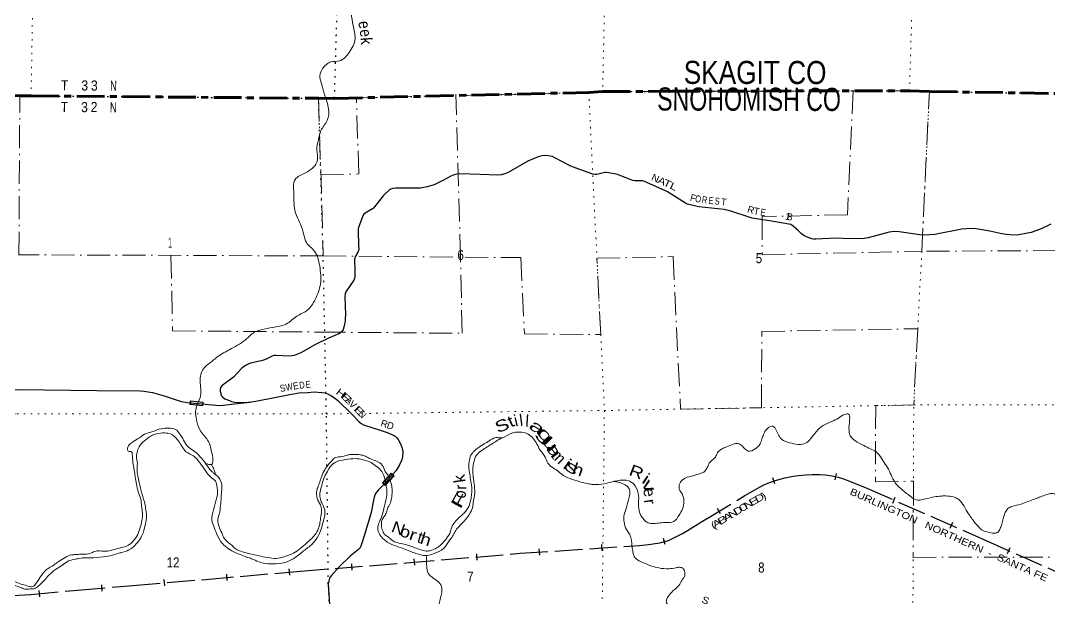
# Model space of a CAD drawing. Header units: feet. Extents: x -1048576 to 137166, y -268550 to 2097152.
# Drawn here: x -178479 to -160633, y 285217 to 295229 of the extents above; entities that cross this region are included whole.
import ezdxf
from ezdxf.enums import TextEntityAlignment as Align

# ---------------------------------------------------------------- set-up
doc = ezdxf.new("R2010")
doc.units = ezdxf.units.FT
doc.header["$LTSCALE"] = 80
for name, pattern in [('DOT_DASHED', [7.7, 5, -1.2, 0.3, -1.2]), ('DOTTED', [1.5, 0.3, -1.2]), ('LONG_DASH_SHORT_DASH', [9.9, 6, -1.2, 1.5, -1.2]), ('LONG_DASHED', [7.5, 6, -1.5])]:
    doc.linetypes.add(name, pattern=pattern)
for name, color, linetype, lineweight in [('11', 7, 'LONG_DASH_SHORT_DASH', 60), ('29', 7, 'Continuous', 25), ('31', 7, 'Continuous', 13), ('39', 7, 'Continuous', 13), ('44', 7, 'DOT_DASHED', 13), ('6', 7, 'DOTTED', 25), ('63', 7, 'Continuous', 25), ('7', 7, 'DOTTED', 13)]:
    doc.layers.add(name, color=color, linetype=linetype, lineweight=lineweight)
for name, color, linetype in [('12', 7, 'Continuous'), ('30', 7, 'Continuous'), ('41', 7, 'Continuous')]:
    doc.layers.add(name, color=color, linetype=linetype)

msp = doc.modelspace()

# ---------------------------------------------------------------- linework, layer by layer
at = {"layer": '11'}
msp.add_lwpolyline([(-184051.56, 293982.53), (-183803.45, 293982.48), (-183494.89, 293971.05), (-178492.12, 293926.06), (-178296.34, 293925.41), (-173309.65, 293882.82), (-173030.7, 293881.64), (-168622.28, 293984.78), (-168383.75, 293999.28), (-167178.71, 294005.4), (-163060.64, 294013.29), (-162715.77, 294000.99), (-157671.45, 293920.65), (-157449.54, 293915.34), (-153375.78, 293903.46)], dxfattribs=at)
at = {"layer": '29'}
for points in [[(-160609.31, 291704.3), (-160773.82, 291622.2), (-160869.43, 291583.39), (-160949.72, 291556.98), (-161042.61, 291539.19), (-161163.36, 291518.1), (-161269.91, 291511.52), (-161380.59, 291521.4), (-161455.85, 291531.58), (-161666.99, 291577.92), (-161904.4, 291622.71), (-161991.31, 291628.13), (-162078.28, 291622.2), (-162154.91, 291613.2), (-162618.93, 291520.74), (-162807.57, 291511.52), (-162883.49, 291515.52), (-163237.81, 291570.56), (-163327.37, 291572.79), (-163413.58, 291563.7), (-163778.77, 291465.38), (-163847.18, 291454.21), (-163916.38, 291447.71), (-164209.02, 291453.12), (-164340.17, 291457.56), (-164683.22, 291442.36), (-164723.99, 291444.44), (-164752.39, 291450.27), (-164847.26, 291483.86), (-164890.43, 291506.11), (-164934.22, 291535.25), (-164985.86, 291586.68), (-165078.5, 291667.67), (-165101.14, 291685.8), (-165120.01, 291693.37), (-165453.18, 291754.94), (-165791.39, 291807.66), (-165821.64, 291815.91), (-166179.38, 291932.52), (-166228.95, 291947.08), (-166272.27, 291956.24), (-166712.43, 292004.5), (-166740.69, 292007.62), (-166768.36, 292011.58), (-166886.95, 292041.22), (-166925.54, 292052.89), (-166948.22, 292064.93), (-167258.52, 292260.6), (-167304.9, 292284.19), (-167657.76, 292440.46), (-167683.42, 292450.8), (-167705.19, 292454.3), (-167821.8, 292454.3), (-167856.87, 292460.07), (-167885.05, 292468.13), (-168068.85, 292541.26), (-168125.57, 292560), (-168276.38, 292592.65), (-168318.72, 292595.9), (-168343.58, 292596.6), (-168483.91, 292564.98), (-168519.19, 292563.23), (-168551.11, 292568.93), (-168908.39, 292697.72), (-168946.39, 292713.2), (-169209.25, 292853.53), (-169254.47, 292871.82), (-169327.84, 292887.13), (-169389.11, 292889.11), (-169429.83, 292887.18), (-169503.74, 292867.36), (-169570.94, 292841.67), (-169681.94, 292790.81), (-170020.62, 292597.02), (-170078.89, 292574.85), (-170142.13, 292559.04), (-170201.16, 292549.84), (-170505.83, 292559.51), (-170856.85, 292574.08), (-170908.99, 292568.93), (-170956.43, 292557.07), (-171017.07, 292534.6), (-171145.54, 292464.24), (-171223.24, 292422.67), (-171306.53, 292382.34), (-171426.82, 292349.54), (-171539.47, 292327.81), (-171572.02, 292326.63), (-171590.86, 292323.86), (-171953.57, 292327.61)], [(-171953.57, 292327.61), (-171976.26, 292327.81), (-172021.72, 292317.93), (-172054.89, 292307.26), (-172079.04, 292294.21), (-172171.93, 292211.2), (-172190.27, 292190.54), (-172337.95, 291999.72), (-172355.61, 291981.44), (-172375.51, 291968.1), (-172503.98, 291893), (-172523.1, 291875.42), (-172539.55, 291847.54), (-172616.63, 291641.99), (-172622.72, 291616.6), (-172624.54, 291590.61), (-172615.86, 291329.55), (-172612.68, 291276.35), (-172617.42, 291244.71), (-172626.52, 291219.04), (-172671.97, 291147.88), (-172682.35, 291116.59), (-172685.81, 291088.59), (-172682.23, 290902.41), (-172679.88, 290802), (-172684.78, 290763.03), (-172697.66, 290730.85), (-172834.45, 290527.37), (-172845.9, 290493.68), (-172852, 290450.91), (-172841.94, 290122.11), (-172846.84, 290070.94), (-172849.84, 290023.29), (-172873.87, 289917.87), (-172883.44, 289879.01), (-172905.19, 289843.43), (-172928.23, 289815.83), (-172956.57, 289799.95), (-173135.79, 289726.71), (-173365.95, 289615.79), (-173618.87, 289474.98), (-173735.3, 289424.43), (-173765.25, 289419.08), (-173812.38, 289416.52), (-174049.55, 289428.38), (-174086.14, 289425.01), (-174112.8, 289416.52), (-174217.55, 289363.16), (-174265.26, 289345.47), (-174306.49, 289333.51), (-174490.28, 289295.07), (-174533.78, 289278.17), (-174575.29, 289254.45), (-174641.32, 289204.92), (-174787.46, 289052.03), (-174938.95, 288937.63), (-174976.5, 288912.56), (-175008.79, 288872.24), (-175018, 288843.39), (-175018, 288809.79), (-175006.14, 288758.4), (-174991.31, 288724.42), (-174968.59, 288701.08), (-174934.99, 288675.39), (-174855.93, 288643.77), (-174817.39, 288630.28), (-174761.06, 288620.05), (-174678.05, 288614.12), (-174595.61, 288614.06), (-174474.48, 288622.03), (-174395.4, 288632.58), (-173781.37, 288758.64), (-173646.35, 288776.18), (-173500.25, 288785.78), (-173387.44, 288793.97), (-173251.07, 288784.09), (-173197.6, 288776.15), (-173146.31, 288758.39), (-173098.88, 288730.72), (-173017.85, 288679.33), (-172967.87, 288642.59), (-172737.83, 288416.07), (-172606.75, 288274.17), (-172569.35, 288245.25), (-172529.67, 288224.76), (-172224.29, 288125.73), (-172122.52, 288092.34), (-172037.54, 288056.76), (-171983.85, 288026.32), (-171956.5, 288003.4), (-171930.81, 287971.77), (-171893.26, 287906.55), (-171866.16, 287838.25), (-171849.77, 287762.27), (-171855.7, 287669.38), (-171866.19, 287615.98), (-171911.04, 287517.19), (-171966.46, 287431.94), (-172106.47, 287271.14)], [(-180772.72, 288980.72), (-179854.97, 288824.35), (-178514.19, 288837.98), (-177153.81, 288818.91), (-176411.01, 288811.26), (-176334.31, 288807.81), (-176267.9, 288798.51), (-176192.01, 288784.09), (-175986.61, 288724.61), (-175747.31, 288647.71), (-175687.53, 288630.18), (-175583.27, 288612.14), (-175401.53, 288592.57), (-175030.63, 288561.47), (-174964.64, 288562.73), (-174818.31, 288579.78), (-174503.64, 288620.11)], [(-172106.47, 287271.14), (-172150, 287221.15), (-172276.68, 287092.26), (-172300.21, 287066.31), (-172326.09, 287025.06), (-172343.88, 286969.72), (-172357.36, 286921.89), (-172399.66, 286706.46), (-172505.36, 286336.63), (-172569.2, 286137.63), (-172586.49, 286095.65), (-172616.64, 286062.53), (-172762.82, 285947.36), (-172947.75, 285770.95), (-173094.11, 285605.94), (-173120.63, 285566.44), (-173134.47, 285519), (-173140.99, 285471.42), (-173110.5, 284931.36)]]:
    msp.add_lwpolyline(points, dxfattribs=at)
at = {"layer": '31'}
for p, q in [((-175535.49, 288641.93), (-175309.3, 288620.04)), ((-175309.3, 288620.04), (-175315.87, 288552.19)), ((-172001.4, 287343), (-172152.66, 287173.4)), ((-172152.66, 287173.4), (-172203.54, 287218.78))]:
    msp.add_line(p, q, dxfattribs=at)
for points in [[(-175315.87, 288552.19), (-175542.06, 288574.08), (-175535.49, 288641.93)], [(-172203.54, 287218.78), (-172052.28, 287388.38), (-172001.4, 287343)]]:
    msp.add_lwpolyline(points, dxfattribs=at)
for points in [[(-175528.29, 288633.19), (-175318.03, 288612.84), (-175323.06, 288560.92), (-175533.32, 288581.27)], [(-172192.23, 287219.42), (-172051.63, 287377.07), (-172012.7, 287342.35), (-172153.3, 287184.7)]]:
    msp.add_lwpolyline(points, close=True, dxfattribs=at)
at = {"layer": '39'}
for points in [[(-139726.18, 284721.75), (-139786.61, 284683.23), (-139865.18, 284636.58), (-139935.68, 284589.96), (-139981.99, 284555.51), (-140024.23, 284506.92), (-140030.24, 284490.75), (-140030.24, 284490.75), (-140086.75, 284492.64)], [(-172741.51, 295358.27), (-172712.37, 295141.39), (-172677.43, 294914.26), (-172780.01, 294676.29), (-172949, 294530.82), (-173090.7, 294514.01), (-173240.86, 294396.38), (-173288.18, 294274.27), (-173253.57, 294117.87), (-173203.35, 293938.87), (-173136.37, 293700.88), (-173159.35, 293499.38), (-173268.55, 293322.18), (-173312.76, 293161.61), (-173341.11, 292988.53), (-173329.27, 292808.43), (-173400.85, 292684.88), (-173570.99, 292575.81), (-173729.22, 292458.37), (-173742.83, 292311.2), (-173726.49, 291981.48), (-173693.27, 291851.38), (-173624.22, 291700.22), (-173564.1, 291512.9), (-173520.74, 291384.58), (-173381.03, 291233.74), (-173290.33, 290974.98), (-173277.44, 290669.59), (-173368.73, 290397), (-173500.27, 290214.27), (-173688.56, 290105.63), (-173875.47, 289970.69), (-174102.96, 289911.49), (-174303.74, 289871.84), (-174405.42, 289839.93), (-174555.68, 289718.26), (-174818.15, 289546.75), (-175039.21, 289418.69), (-175168.76, 289318.75), (-175288.28, 289216.55), (-175345.06, 289120.93), (-175356.66, 288888.86), (-175356.63, 288721.16), (-175427.45, 288545.06), (-175421.57, 288284.29), (-175353.1, 288108.89), (-175220.02, 287933.97), (-175171.24, 287779.25), (-175143.06, 287606.84), (-175166.89, 287538.72), (-175215.31, 287539.88), (-175265.41, 287555.22), (-175267.09, 287555.76)], [(-184087.62, 289589.76), (-184080.91, 289590.9), (-184058.95, 289602.62), (-184038.96, 289617.95), (-183950.28, 289696.65), (-183890.62, 289743.71), (-183845.18, 289787.07), (-183806.32, 289808.37), (-183741.28, 289827.01), (-183662.07, 289847.34), (-183583.59, 289837.38), (-183511.54, 289811.41), (-183439.4, 289789.48), (-183367.26, 289767.55), (-183287.19, 289739.37), (-183197.28, 289700.85), (-183119.57, 289658.58), (-183076.11, 289619.15), (-182980.48, 289566.35), (-182884.71, 289519.61), (-182785.29, 289456.62), (-182666.13, 289374.97), (-182575.26, 289291.98), (-182493.43, 289168.79), (-182445.27, 289072.68), (-182427.46, 288973.26), (-182461.71, 288891.24), (-182499.47, 288831.53), (-182561.2, 288782.5), (-182634.5, 288755.97), (-182756.65, 288712.42), (-182860.07, 288692.67), (-182930.87, 288686.28), (-182985.62, 288675.47), (-183028.47, 288656.29), (-183045.72, 288610.24), (-183031.46, 288531.1), (-182991.12, 288445.28), (-182934.07, 288383.3), (-182870.48, 288341.37), (-182760.78, 288286.21), (-182658.91, 288241.34), (-182541.86, 288240.56), (-182434.02, 288276.37), (-182340.16, 288318.57), (-182256.19, 288369.09), (-182167.9, 288431.63), (-181995.13, 288482.05), (-181857.13, 288513.09), (-181739.59, 288532.5), (-181622.34, 288539.8), (-181507.93, 288512.81), (-181384.02, 288461.36), (-181212.17, 288388.55), (-181046.17, 288323.96), (-180926.24, 288274.62), (-180812.99, 288199.18), (-180711.89, 288122), (-180639.47, 288027.33), (-180625.79, 287923.96), (-180648.38, 287823.48), (-180670.77, 287731.08), (-180733.9, 287623.49), (-180809.03, 287520.22), (-180825.28, 287431.71), (-180789.51, 287323.78), (-180743.21, 287233.77), (-180661.66, 287183.33), (-180573.57, 287152.93), (-180397.54, 287086.09), (-180313.92, 287037.61), (-180218.11, 286992.89), (-180054.95, 286894.03), (-179824.8, 286726.89), (-179587.16, 286535.32), (-179419.5, 286371.69), (-179261.83, 286212.35), (-179151.8, 286086.47), (-179017.76, 285951.93), (-178953.6, 285849.37), (-178807.98, 285692.34), (-178709.62, 285584.92), (-178614.09, 285528.08), (-178474.28, 285466.14), (-178368.04, 285435.32), (-178287.78, 285415.21), (-178249.06, 285430.45), (-178194.97, 285497.85), (-178115.46, 285615.15), (-178032.45, 285710.14), (-177897.09, 285799.84), (-177817.01, 285856.51), (-177704.27, 285928.57)], [(-184088.69, 289487.17), (-184076.88, 289493.19), (-184035.9, 289532.35), (-183958.6, 289601.89), (-183855.71, 289684.28), (-183814.4, 289723.7), (-183787.54, 289749.33), (-183740.76, 289764.37), (-183688.26, 289765.13), (-183569.72, 289742.09), (-183420.77, 289724.38), (-183328.51, 289699.95), (-183183.27, 289611.62), (-183028.86, 289484.67), (-182930.93, 289443.94), (-182825.26, 289388.88), (-182731.8, 289330.07), (-182650.87, 289253.38), (-182596.41, 289167.22), (-182555.88, 289089.47), (-182533.17, 289026.3), (-182524.77, 288955.38), (-182552.49, 288893.41), (-182614.32, 288840.34), (-182706.11, 288800.11), (-182833.93, 288772.86), (-182927.35, 288748.83), (-182998.54, 288726.29), (-183072.03, 288691.68), (-183101.34, 288647.94), (-183109.27, 288569.33), (-183085.75, 288455.62), (-183027.16, 288373.4), (-182950.41, 288290.75), (-182878.99, 288238.53), (-182777.12, 288193.66), (-182666.94, 288158.7), (-182568.43, 288142.2), (-182479.23, 288158.25), (-182373.41, 288194.1), (-182301.7, 288238.85), (-182221.72, 288291.49), (-182111.38, 288347.44), (-182023.62, 288387.77), (-181934.23, 288411.9), (-181826.49, 288443.66), (-181735.66, 288443.51), (-181576.87, 288415.46), (-181420.29, 288379.39), (-181109.97, 288272.96), (-180906.47, 288173.13), (-180813.2, 288106.24), (-180746.39, 288029.89), (-180716.09, 287946.33), (-180740.94, 287835.8), (-180796.24, 287717.92), (-180842.84, 287626.09), (-180874.26, 287493.5), (-180876.73, 287390.52), (-180801.86, 287229.11), (-180749.03, 287159.15), (-180675.12, 287127.08), (-180527.28, 287062.93), (-180327.77, 286965.21), (-180060.11, 286762.82), (-179864.49, 286586.41), (-179714.41, 286447.45), (-179644.52, 286415.47), (-179504.8, 286349.49), (-179374.51, 286227.17), (-179274.42, 286107.59), (-179166.22, 285989.83), (-179065.8, 285884.39), (-178983.77, 285769.28), (-178917.01, 285690.91), (-178806.12, 285601.37), (-178649.4, 285486.5), (-178561.8, 285435.91), (-178473.71, 285405.52), (-178403.73, 285377.58), (-178308.77, 285381.37), (-178240.04, 285385.78), (-178168.27, 285432.55), (-178085.65, 285511.39), (-178008.98, 285594.42), (-177872.74, 285720.46), (-177762.12, 285788.53), (-177665.61, 285856.93), (-177582.13, 285887.26), (-177486.83, 285905.18), (-177373.43, 285920.65), (-177270.54, 285918.19)], [(-166625.84, 287402.97), (-166569.4, 287484.45), (-166533.31, 287558.34), (-166427.87, 287662.9), (-166389.78, 287736.75), (-166233.8, 287844.13), (-166117.7, 287887.83), (-166036.67, 287900.03), (-165962.95, 287859.88), (-165913.72, 287808.19), (-165856.13, 287768.42), (-165738.07, 287810.04), (-165651.31, 287892.82), (-165622.96, 287981.04), (-165592.94, 288055.08), (-165571.51, 288107.1), (-165503.2, 288178.2), (-165432.06, 288198.72), (-165371.02, 288134.63), (-165272.04, 287968.6), (-165140.1, 287914.93), (-164993.51, 287883.14), (-164841.34, 287915.87), (-164756.37, 288008.79), (-164702.32, 288074.17), (-164631.75, 288155.32), (-164557.73, 288212.14), (-164410.7, 288283.37), (-164294.31, 288339.18), (-164183.73, 288405.23), (-164116.97, 288411.71), (-164099.06, 288316.32), (-164109.5, 288132.72), (-164095.25, 288053.58), (-164050.34, 287989.87), (-163875.42, 287876.58), (-163851.5, 287863.89), (-163737.77, 287808.63), (-163638.11, 287755.74), (-163586.91, 287701.98), (-163499.22, 287570.57), (-163425.31, 287453.64), (-163363.85, 287322.86), (-163284.22, 287191.65), (-163185.58, 287096.35), (-163046.87, 286987.97), (-162945.44, 286924.93), (-162828.24, 286930.2), (-162659.78, 286968.6), (-162538.21, 286987.92), (-162463.43, 286992.19), (-162326.44, 286980.83), (-162236.34, 286950.38), (-162174.91, 286902.44), (-162097.06, 286781.37), (-162015.37, 286652.13), (-161958.75, 286571.98), (-161864.53, 286460.62), (-161809.29, 286406.77), (-161715.35, 286368.15), (-161584.66, 286346.84), (-161529.8, 286361.69), (-161485.7, 286433.37), (-161459.8, 286503.47), (-161435.34, 286597.84), (-161398.44, 286706.06), (-161352.42, 286773.65), (-161287, 286808.45), (-161120.46, 286850.94), (-161008.4, 286894.72), (-160853.64, 286951.63), (-160764, 286985.85), (-160656.12, 287023.68), (-160573.12, 287033.82), (-160496.94, 287011.79), (-160406.22, 286922.74), (-160303.11, 286760.66), (-160268.5, 286604.26), (-160179.33, 286365.73), (-160129.82, 286241.3), (-160040.02, 286113.89), (-159990.7, 285981.38), (-159975.73, 285847.67), (-159957.1, 285782.58), (-159850.53, 285681.02), (-159791.02, 285637.17), (-159701.39, 285671.39), (-159602.64, 285664.99), (-159407.15, 285652.23), (-159282.03, 285651.25), (-159156.32, 285674.51)], [(-177704.27, 285928.57), (-177594.27, 285970.39), (-177523.47, 285976.77), (-177434.52, 285982.73), (-177299.12, 285989.59), (-177233.93, 286014.29), (-177148.58, 286038.52), (-176993.29, 286032.78), (-176895.93, 286052.67), (-176767.87, 286090.01), (-176644.04, 286119.38), (-176506.08, 286233.26), (-176432.48, 286356.76), (-176388.75, 286497.15), (-176365.4, 286629.93), (-176365.68, 286702.68), (-176379.21, 286812.1), (-176394.37, 286937.73), (-176437.73, 287066.06), (-176490.11, 287323.9), (-176525.24, 287542.95), (-176538.73, 287654.39), (-176541.31, 287715.07), (-176558.36, 287761.95), (-176596.69, 287762.86), (-176620.51, 287779.6), (-176619.16, 287836.14), (-176560.89, 287909.5), (-176448.2, 287979.53), (-176327.15, 288061.49), (-176203.03, 288102.97), (-176042.26, 288157.72), (-175908.87, 288164.63), (-175790.23, 288145.62), (-175715.51, 288063.02), (-175666.86, 287987.1), (-175600.92, 287874.4), (-175519.9, 287801.74), (-175420.63, 287732.69), (-175359.63, 287666.58), (-175286.92, 287584.02), (-175240.15, 287514.21), (-175201.1, 287458.72), (-175155.81, 287411.17), (-175116.29, 287375.87), (-175046.98, 287319.66), (-175002.47, 287239.8), (-174987.01, 287126.29), (-174997.98, 287005.33), (-175001.83, 286928.64), (-175015.1, 286795.61), (-175027.6, 286694.89), (-175056.38, 286588.5), (-175025.66, 286438.25), (-174977.98, 286321.95), (-174931.49, 286240.02), (-174804.99, 286127.89), (-174739.81, 286067.73), (-174659.84, 286035.51), (-174531.6, 285996.08), (-174415.17, 285969.05), (-174316.81, 285946.49), (-174156, 285918.39), (-174008.78, 285912.85), (-173882.79, 285948.22), (-173776.92, 285986.09), (-173660.15, 286058.05), (-173542.84, 286152.23), (-173470.64, 286217.17), (-173389.99, 286298.08), (-173324.99, 286399.56), (-173290.11, 286507.83), (-173275.69, 286604.47), (-173260.25, 286743.51), (-173278.16, 286838.89), (-173313.02, 286900.34), (-173337.46, 286975.68), (-173343.55, 287058.66), (-173325.48, 287139.05), (-173288.92, 287233.13), (-173254.18, 287335.34), (-173194.75, 287457.16), (-173138.4, 287534.61), (-173076.1, 287607.88), (-173008.22, 287660.8), (-172921.19, 287670.84), (-172791.21, 287704.1), (-172714.31, 287712.36), (-172611.47, 287707.88), (-172519.06, 287689.5), (-172437.31, 287647.14)], [(-177270.54, 285918.19), (-177048.11, 285935.09), (-176887.92, 285965.6), (-176776.09, 285999.29), (-176702.99, 286017.75), (-176566.33, 286077.11), (-176471.5, 286159.7), (-176394.21, 286268.97), (-176349.48, 286366.9), (-176313.97, 286501.42), (-176294.35, 286646.42), (-176309.28, 286782.14), (-176330.98, 286887.72), (-176388.93, 287081.05), (-176430.7, 287276.01), (-176456.76, 287452.41), (-176455.69, 287581.69), (-176468.22, 287648.67), (-176455.72, 287749.39), (-176423.14, 287845.59), (-176329.9, 287946.4), (-176208.65, 288036.43), (-176121.09, 288068.68), (-175983.47, 288083.57), (-175868.92, 288062.65), (-175783.62, 287999.99), (-175680.18, 287852.05), (-175609.73, 287759.44), (-175480.29, 287685.63), (-175366.18, 287561.67), (-175268.49, 287425.99), (-175219.7, 287356.13), (-175144.54, 287291.69), (-175099.15, 287248.18), (-175069.43, 287140.38), (-175061.33, 287057.35), (-175099.82, 286882.5), (-175144.41, 286705.77), (-175161.04, 286601.11), (-175133.68, 286479.23), (-175091.76, 286375.18), (-175008.97, 286207.53), (-174928.28, 286120.74), (-174813.11, 286041.2), (-174669.36, 285975.13), (-174557.31, 285934.06), (-174471.24, 285903.71), (-174351.35, 285852.35), (-174234.97, 285823.3), (-174045.34, 285818.76), (-173856.86, 285850.62), (-173715.78, 285926.04), (-173549.19, 286055.4), (-173407.1, 286173.22), (-173313.14, 286304.32), (-173266.1, 286414.32), (-173226.22, 286562.87), (-173198.97, 286689.51), (-173222.4, 286807.25), (-173264.75, 286893.12), (-173286.84, 286982.55), (-173282.89, 287063.27), (-173256.03, 287173.75), (-173210.33, 287312.07), (-173132.12, 287459.71), (-173038.83, 287562.54), (-172957.22, 287598.97), (-172837.57, 287622.37), (-172671.66, 287638.6), (-172555, 287621.67), (-172398.8, 287569.44), (-172303.51, 287502.51), (-172214.76, 287415.52), (-172157.71, 287268.69), (-172130.59, 287136.71), (-172127.48, 287013.39), (-172166.36, 286822.38), (-172208.6, 286659.74), (-172251.7, 286545.61), (-172284.42, 286443.35), (-172245, 286319.16), (-172138.67, 286207.51), (-172049.04, 286156.88), (-171892.99, 286098.59), (-171746.98, 286042.57), (-171546.75, 285975.14), (-171428.01, 285960.17), (-171306.1, 285993.62), (-171142.54, 286080.63), (-171044.45, 286215.67), (-171000.68, 286273.21)], [(-172437.31, 287647.14), (-172295.34, 287591.21), (-172203.99, 287528.41), (-172152.22, 287414.03), (-172107.17, 287356.38), (-172072.74, 287276.76), (-172041.2, 287160.84), (-172033.33, 287067.71), (-172046.31, 286946.8), (-172072.79, 286852.47), (-172100.22, 286802.62), (-172126.17, 286730.5), (-172156.15, 286658.48), (-172195.83, 286602.86), (-172219.85, 286526.66), (-172218.99, 286478.15), (-172196.96, 286386.7), (-172156.23, 286317.04), (-172102.54, 286283.42), (-172029.34, 286221.06), (-171949.47, 286184.8), (-171824.97, 286157.58), (-171712.78, 286122.56), (-171616.76, 286085.92), (-171510.62, 286051.05), (-171420.13, 286036.76), (-171345, 286055.17), (-171234.76, 286107.08), (-171172.89, 286162.17), (-171091.99, 286253.17), (-171022.48, 286374.75), (-170989.85, 286472.97), (-170929.28, 286558.4), (-170832.1, 286655.08), (-170790.88, 286690.46), (-170736.84, 286755.84), (-170683.65, 286869.73), (-170665.63, 286948.09), (-170653.04, 287052.85), (-170649.23, 287127.52), (-170663.44, 287208.67), (-170682.54, 287338.44), (-170700.26, 287441.9), (-170698.94, 287581.28), (-170667.9, 287697.72), (-170609.63, 287771.08), (-170543.68, 287828.1), (-170435.12, 287894.19), (-170349.09, 287946.68), (-170250.9, 288000.9), (-170220.5, 288006.24), (-170160.17, 287996.71), (-170121.7, 288001.85), (-169958.33, 288080.78), (-169822.64, 288099.76), (-169672.16, 288061.81), (-169587.15, 287987.04), (-169522.84, 287890.54), (-169466.8, 287786.16), (-169378.92, 287662.83), (-169330.9, 287560.66), (-169242, 287479.73), (-169150.7, 287414.91), (-169059.49, 287346.06), (-168909.69, 287279.84), (-168735.34, 287227.17), (-168622.89, 287202.26), (-168544.46, 287190.28), (-168352.38, 287203.86), (-168234.6, 287233.37), (-168029.93, 287266.86), (-167917.35, 287248), (-167816.39, 287164.77), (-167759.88, 286995.72), (-167758.02, 286819.9), (-167717.6, 286653.26), (-167666.79, 286583.35), (-167611.41, 286535.55), (-167523.13, 286513.24), (-167411.89, 286522.7), (-167296.66, 286530.04), (-167148.81, 286550.75), (-167057.4, 286659.68), (-166996.29, 286767.32), (-166974.9, 286902.18), (-167004.23, 287026.12), (-167052.69, 287110.12), (-167052.97, 287182.86), (-167000.46, 287268.48), (-166815, 287342.84), (-166625.84, 287402.97)], [(-171000.68, 286273.21), (-170902.01, 286432.48), (-170783.98, 286556.94), (-170679.64, 286699.92), (-170634.43, 286818.04), (-170626.97, 286876.45), (-170600.83, 287041.5), (-170614.59, 287225.69), (-170629.8, 287349.3), (-170632.72, 287480.69), (-170616.18, 287581.32), (-170568.91, 287701.41), (-170480.18, 287782.13), (-170295.73, 287898.94), (-170211.71, 287951.48), (-170144.08, 287994.31), (-170138.6, 287998.23)], [(-175099.14, 287361.7), (-175111.48, 287408.09), (-175126.51, 287454.92), (-175141.78, 287491.65), (-175170.84, 287535.88)], [(-164605.31, 283687.54), (-164776.25, 283713.86), (-164980.19, 283710.66), (-165159.45, 283727.07), (-165219.34, 283754.77), (-165255.98, 283826.36), (-165290.32, 283910.02), (-165343.82, 283951.71), (-165430.9, 283939.65), (-165626.34, 283954.43), (-165706.41, 283982.62), (-165771.24, 284056.9), (-165827.24, 284163.31), (-165871.13, 284269.42), (-165897.63, 284342.79), (-165928.37, 284408.18), (-166010.26, 284444.48), (-166142.58, 284482), (-166228.31, 284526.48), (-166255.54, 284569.56), (-166310, 284655.72), (-166394.19, 284764.82), (-166467.72, 284813.05), (-166676.61, 284856.44), (-166788.14, 284834.86), (-166931.76, 284822.13), (-167055.3, 284804.89), (-167125.33, 284830.81), (-167152.8, 284863.79), (-167163.41, 284926.68), (-167161.81, 284993.32), (-167197.06, 285038.61), (-167257.91, 285110.78), (-167278.8, 285165.83), (-167261.36, 285219.97), (-167190.31, 285321.31), (-167060.27, 285441.44), (-167003.53, 285535.04), (-166957.22, 285614.75), (-166961.63, 285683.55), (-166986.7, 285732.64), (-167046.69, 285756.3), (-167109.47, 285747.7), (-167235.03, 285730.5), (-167406.26, 285744.7), (-167536.66, 285778.13), (-167724.51, 285857.38), (-167819.89, 285920.28), (-167857.78, 286024.22), (-167871.84, 286111.44), (-167888.78, 286247.21), (-167926.76, 286347.12), (-167969.7, 286408.76), (-168010.94, 286541.08), (-168012.71, 286636.08), (-167977.15, 286772.62), (-167926.55, 286947.18), (-167910.16, 287041.75), (-167926.44, 287120.93), (-167967.64, 287170.41), (-168069.47, 287217.3), (-168155.73, 287239.57), (-168182.12, 287243.93)], [(-171743.78, 283277.8), (-171730.42, 283357.03), (-171698.08, 283528), (-171653.01, 283640.06), (-171582.77, 283791.93), (-171482.61, 283928.94), (-171367.75, 284089.85), (-171279.88, 284219.07), (-171188.22, 284338.1), (-171162.28, 284410.22), (-171144.69, 284470.41), (-171147.23, 284533.1), (-171208.03, 284607.29), (-171280.07, 284718.12), (-171298.46, 284793.31), (-171260.69, 284937.88), (-171226.42, 285104.75), (-171177.45, 285295.52), (-171173.07, 285394.42), (-171223.11, 285496.64), (-171322.29, 285569.72), (-171409.07, 285654.64), (-171434.61, 285768.39), (-171439.3, 285909.93), (-171436.26, 285959.93)]]:
    msp.add_spline(points, degree=3, dxfattribs=at)
at = {"layer": '44'}
for p, q in [((-172614.19, 292571.64), (-172652.86, 293891.1)), ((-173270.78, 292556.38), (-172614.19, 292571.64)), ((-173229.6, 291151.32), (-170846.73, 291130.81))]:
    msp.add_line(p, q, dxfattribs=at)
for points in [[(-153264.81, 310040.88), (-154650.22, 310048.4), (-154679.39, 304674.43), (-157385.76, 304692.74), (-157544.85, 299386.89), (-157671.45, 293920.65), (-157449.54, 293915.34), (-157435.8, 291260.11), (-162846.54, 291232.11), (-162715.77, 294000.99), (-163060.64, 294013.29), (-168383.75, 293999.28), (-168622.28, 293984.78), (-173030.7, 293881.64), (-173309.65, 293882.82), (-173229.6, 291151.32), (-178507.51, 291170.58), (-178492.12, 293926.06), (-183494.89, 293971.05), (-183803.45, 293982.48), (-183840.99, 291144.69), (-184074.96, 291146.5)], [(-175870.34, 291160.96), (-175843.74, 289853.77), (-173240.96, 289831.37), (-170820.57, 289810.54), (-170847.44, 291130.82), (-170929.42, 293952.58)], [(-164036.78, 294010.72), (-164138.15, 291864.38), (-165614.27, 291832.51), (-165616.83, 291172.3), (-162846.54, 291232.11)], [(-173229.6, 291151.32), (-169803.65, 291121.84), (-169738.97, 289801.23), (-168416.84, 289789.85), (-168481.51, 291110.46), (-167161.32, 291138.96), (-167031.9, 288496.27), (-165627.11, 288521.36), (-165621.99, 289841.67), (-162917.26, 289889.98), (-162986.9, 288568.52), (-163646.95, 288556.73), (-163652.07, 287236.43), (-162992.02, 287248.21), (-162997.14, 285928.51), (-158779.13, 285933.24)]]:
    msp.add_lwpolyline(points, dxfattribs=at)
at = {"layer": '6'}
for points in [[(-173033.13, 293882.26), (-172878.01, 299275.08), (-172872.67, 299329.51), (-172745.26, 304745.21), (-172738.67, 304852.14), (-172695.86, 310106.22), (-172695.61, 310201.17), (-172615.25, 315422.02), (-172613.32, 315502.8), (-172542.98, 320810.77), (-172523.16, 322114.43)], [(-184051.56, 293982.53), (-183803.45, 293982.48), (-183494.89, 293971.05), (-178492.12, 293926.06), (-178296.34, 293925.41), (-173309.65, 293882.82), (-173033.13, 293882.26), (-168622.28, 293984.78), (-168383.75, 293999.28), (-163060.64, 294013.29), (-162715.77, 294000.99), (-157671.45, 293920.65), (-157449.54, 293915.34), (-153375.78, 293903.47)], [(-173178.37, 276143.48), (-173166.39, 277748.38), (-173154.14, 280111.27), (-173156.75, 281022.51), (-173132.54, 283107.76), (-173110.5, 284931.36), (-173140.99, 285471.42), (-173173.9, 288414.34), (-173229.6, 291151.32), (-173309.65, 293882.82)]]:
    msp.add_lwpolyline(points, dxfattribs=at)
at = {"layer": '63'}
for p, q in [((-164349.08, 287272.67), (-164325.71, 287380.78)), ((-165394.26, 287199.58), (-165431.13, 287303.87)), ((-163351.22, 286869.93), (-163306.24, 286970.98)), ((-166336.16, 286680.69), (-166393.34, 286775.37)), ((-162354.04, 286434.21), (-162309.82, 286535.59)), ((-167297.6, 286149.13), (-167327.01, 286255.76)), ((-169473.7, 285966.04), (-169481.07, 286076.41)), ((-168388.28, 286038.46), (-168395.64, 286148.83)), ((-161358.74, 285996.15), (-161313.73, 286097.19)), ((-171641.36, 285790.16), (-171650.6, 285900.39)), ((-170557.32, 285880.95), (-170566.55, 285991.18)), ((-173810.1, 285618.44), (-173819.66, 285728.64)), ((-172726.13, 285704.72), (-172734.74, 285815)), ((-175977.89, 285432.03), (-175987.2, 285542.25)), ((-174893.86, 285524.4), (-174903.43, 285634.6)), ((-178145.28, 285245.78), (-178155.23, 285355.94)), ((-177061.94, 285340.87), (-177071.17, 285451.1))]:
    msp.add_line(p, q, dxfattribs=at)
at = {"layer": '63', "linetype": 'LONG_DASHED'}
msp.add_lwpolyline([(-178735.66, 285262.34), (-178303.37, 285286.32), (-177490.23, 285359.78), (-176533.55, 285439.93), (-175265.4, 285546.97), (-173622.97, 285689.49), (-171780.67, 285833.29), (-169810.69, 285998.28), (-167743.16, 286136.23), (-167584.87, 286151.06), (-167388.71, 286180.65), (-167241.01, 286221.38), (-166986.17, 286348.35), (-166570.47, 286602.98), (-165917.08, 286997.53), (-165595.55, 287179.91), (-165488.97, 287224.01), (-165368.35, 287266.66), (-165223.44, 287305.44), (-165076.07, 287333.53), (-164984.55, 287347.91), (-164859.38, 287359.86), (-164750.94, 287365.61), (-164612.02, 287363.44), (-164522.54, 287356.75), (-164400.33, 287339.61), (-164299.38, 287317.78), (-164185.05, 287283.8), (-163798.93, 287128.99), (-163237.65, 286879.14), (-161757.37, 286233.54), (-160449.18, 285650.65)], dxfattribs=at)
at = {"layer": '7'}
for points in [[(-167918.93, 322079.25), (-167955.58, 320783.8), (-167991.77, 315468.94), (-168040.06, 310154.38), (-168141.28, 304820.89), (-168261.01, 299388.83), (-168383.75, 293999.28)], [(-163060.64, 294013.29), (-162896.83, 299432.16), (-162785.13, 304781.57), (-162682.04, 310108.97), (-162639.46, 315437.81), (-162605, 320764.82), (-162578.62, 322039.63)], [(-178296.34, 293925.41), (-178203.85, 299315.69), (-178112.13, 304758.52), (-178011.62, 310146.58), (-177978.54, 312314.37)], [(-168622.28, 293984.78), (-168352.33, 288472.69), (-168410.79, 283239.18), (-168485.75, 277822.22), (-168512.54, 276107.76)], [(-163000.95, 276066.82), (-162996.74, 277852.46), (-163007.62, 283225.01), (-162986.9, 288568.52), (-162846.54, 291232.11), (-162715.77, 294000.99)], [(-172428.89, 288423.36), (-168352.33, 288472.69), (-162986.9, 288568.52), (-157423.77, 288574.76), (-153412.55, 288557.75)], [(-183872.7, 288466.38), (-178541.1, 288413.51), (-173173.9, 288414.34), (-172708.01, 288419.98)]]:
    msp.add_lwpolyline(points, dxfattribs=at)

# ---------------------------------------------------------------- texts
at = {"layer": '12'}
for s, rotation, width, p in [('SKAGIT CO', 359.931, 0.85, (-166976.31, 294132.07)), ('SNOHOMISH CO', 359.856, 0.75, (-167437.23, 293670.88))]:
    msp.add_text(s, height=400, rotation=rotation, dxfattribs=dict(at, width=width)).set_placement(p)
at = {"layer": '30'}
for s, rotation, width, p in [('N', 336.113, 1.1, (-167492.14, 292443.67)), ('A', 336.113, 1.25, (-167380.73, 292393.76)), ('T', 336.113, 1.35, (-167283.62, 292351.7)), ('L', 335.262, 1.35, (-167176.64, 292300.07)), ('O', 351.855, 0.75, (-166733.46, 292079.48)), ('R', 353.038, 0.75, (-166620.48, 292064.24)), ('E', 353.743, 0.8, (-166509.07, 292050.35)), ('S', 353.743, 0.8, (-166401.78, 292040.87)), ('T', 353.743, 0.95, (-166289.21, 292026.2)), ('E', 351.14, 0.85, (-165609.06, 291847.78)), ('S', 11.602, 0.9, (-173921.34, 288801.37)), ('W', 11.602, 0.75, (-173808.11, 288822.88)), ('E', 9.309, 0.9, (-173697.13, 288840.76)), ('D', 7.843, 0.8, (-173590.29, 288854.37)), ('E', 6.643, 0.8, (-173485.37, 288865.97)), ('H', 323.326, 1.35, (-172957.29, 288724.86)), ('E', 316.701, 1.75, (-172867.39, 288644.9)), ('E', 314.368, 1.8, (-172645.13, 288419.79)), ('S', 336.96, 1.15, (-166622.47, 285128.32))]:
    msp.add_text(s, height=120, rotation=rotation, dxfattribs=dict(at, width=width)).set_placement(p, align=Align.CENTER)
for s, rotation, p in [('F', 345.967, (-166827.76, 292098.58)), ('R', 341.946, (-165829.31, 291893.05)), ('T', 350.049, (-165723.32, 291867.73)), ('1', 349.53, (-165183.59, 291776.3)), ('8', 349.53, (-165144.47, 291769.07)), ('A', 316.467, (-172823.14, 288603.4)), ('V', 316.341, (-172756.08, 288533.51)), ('N', 314.61, (-172593.05, 288368.31)), ('R', 342.033, (-172187.27, 288186.61)), ('D', 341.836, (-172082.59, 288152.5))]:
    msp.add_text(s, height=120, rotation=rotation, dxfattribs=at).set_placement(p, align=Align.CENTER)
at = {"layer": '41'}
for s, rotation, width, p in [('e', 277.479, 0.9, (-172611.83, 295143.8)), ('e', 278.559, 0.9, (-172590.14, 294999.72)), ('k', 273.639, 0.95, (-172577.56, 294869.93)), ('S', 21.745, 1.35, (-170091.72, 288121.47)), ('t', 24.803, 1.25, (-169934.46, 288194.8)), ('a', 325.823, 1.7, (-169575.06, 288104.45)), ('g', 313.735, 2.1, (-169441.62, 287977.34)), ('u', 309.423, 1.95, (-169373.18, 287845.01)), ('a', 304.373, 1.7, (-169308.9, 287724.5)), ('i', 324.616, 1.5, (-169050.2, 287462.99)), ('s', 326.671, 1.85, (-168968.68, 287405.65)), ('h', 340.659, 1.25, (-168839.06, 287356.72)), ('R', 338.92, 1.25, (-167829.99, 287315.93)), ('k', 98.366, 1.05, (-170770.14, 287305.3)), ('i', 326.693, 1.4, (-167684.76, 287208.28)), ('v', 298.58, 1.55, (-167668.03, 287116.94)), ('F', 60.865, 1.75, (-170784.73, 286875.76)), ('o', 82.448, 0.9, (-170756.42, 287009.42)), ('N', 339.517, 1.15, (-171959.19, 286339.62)), ('o', 341.158, 1.15, (-171834.61, 286276.24)), ('r', 341.805, 1.3, (-171700.17, 286226.04)), ('h', 342.594, 1.2, (-171478.33, 286145.72))]:
    msp.add_text(s, height=200, rotation=rotation, dxfattribs=dict(at, width=width)).set_placement(p, align=Align.CENTER)
for s, rotation, p in [('i', 13.923, (-169863.88, 288201.34)), ('l', 7.683, (-169783.25, 288206.06)), ('l', 356.275, (-169697.92, 288194.98)), ('m', 313.898, (-169215.33, 287607)), ('r', 90.045, (-170745.08, 287143.86)), ('e', 281.577, (-167668.92, 287033.93)), ('r', 278.977, (-167661.01, 286877.75)), ('t', 342.098, (-171578.78, 286182.03))]:
    msp.add_text(s, height=200, rotation=rotation, dxfattribs=at).set_placement(p, align=Align.CENTER)
at = {"layer": '6'}
for s, width, p in [('T', 0.85, (-177715.11, 294020.45)), ('3', 0.9, (-177366.58, 294017.48)), ('3', 0.9, (-177200.22, 294016.06)), ('N', 0.7, (-176867.51, 294013.22)), ('T', 0.85, (-177719.77, 293645.55)), ('3', 0.9, (-177371.23, 293642.57)), ('2', 0.9, (-177204.86, 293644.11)), ('N', 0.7, (-176870.03, 293638.22))]:
    msp.add_text(s, height=175, rotation=359.511, dxfattribs=dict(at, width=width)).set_placement(p, align=Align.CENTER)
at = {"layer": '63'}
for s, rotation, width, p in [('E', 29.563, 1.6, (-165733.41, 286848.78)), ('D', 29.563, 1.4, (-165633.14, 286905.67)), (')', 29.563, 1.3, (-165562.06, 286945.98)), ('D', 31.126, 1.45, (-166004.17, 286687.95)), ('O', 31.126, 1.25, (-165913.58, 286742.65)), ('N', 31.126, 1.4, (-165825.42, 286795.88)), ('B', 31.126, 1.6, (-166274.9, 286523.98)), ('A', 31.126, 1.5, (-166186.97, 286577.57)), ('N', 31.126, 1.4, (-166091.79, 286635.47)), ('(', 31.489, 1.35, (-166431.07, 286429.85)), ('A', 31.126, 1.5, (-166371.39, 286466.2))]:
    msp.add_text(s, height=120, rotation=rotation, dxfattribs=dict(at, width=width)).set_placement(p, align=Align.CENTER)
at = {"layer": '63', "width": 1.2}
msp.add_text('BURLINGTON   NORTHERN  -  SANTA FE', height=120, rotation=336.004, dxfattribs=at).set_placement((-164105.94, 287023.08))
at = {"layer": '7'}
for s, width, p in [('1', 0.4, (-175918.9, 291292.47)), ('6', 0.85, (-170900.82, 291081.02)), ('5', 0.85, (-165727.28, 291025.42)), ('12', 0.85, (-175944.5, 285752.87)), ('8', 0.85, (-165684.52, 285664.19)), ('7', 0.85, (-170732.19, 285506.4))]:
    msp.add_text(s, height=175, dxfattribs=dict(at, width=width)).set_placement(p)

doc.saveas('drawing.dxf')
